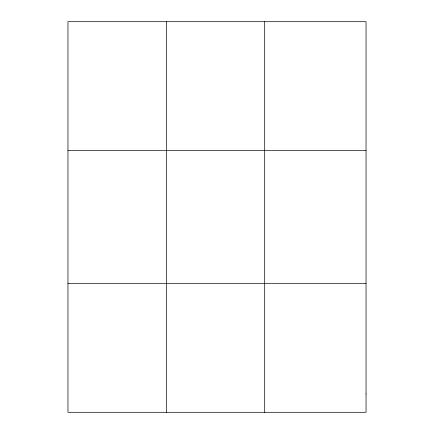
<?xml version="1.0" encoding="UTF-8"?>
<svg xmlns="http://www.w3.org/2000/svg" width="434" height="434" viewBox="0 0 434 434"><rect width="100%" height="100%" fill="white"/><g stroke="black" fill="none" stroke-linecap="round" stroke-linejoin="round"><path stroke-width="0.65" d="M166.325 412.3L166.325 21.7M67.959 150.598L366.041 150.598M67.959 283.402L366.041 283.402M264.691 21.7L264.691 412.3M366.041 393.888L366.041 412.3L67.959 412.3L67.959 21.7L366.041 21.7L366.041 393.888"/></g></svg>
